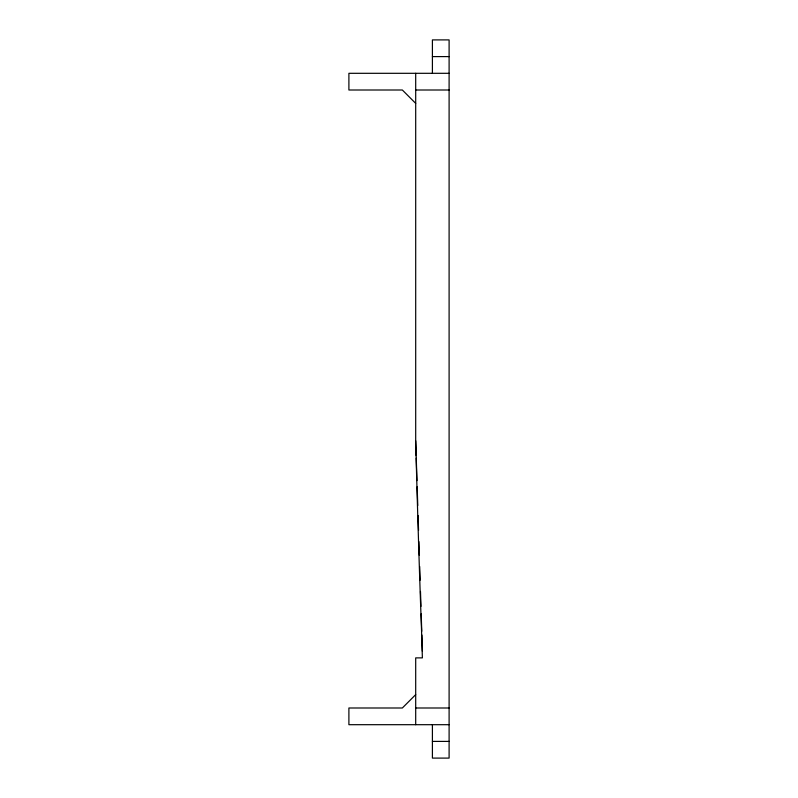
<?xml version="1.0" encoding="UTF-8"?>
<svg xmlns="http://www.w3.org/2000/svg" width="798" height="798" viewBox="0 0 798 798"><rect width="100%" height="100%" fill="white"/><g stroke="black" fill="none" stroke-linecap="round" stroke-linejoin="round"><path stroke-width="1.2" d="M415.698 694.629L402.342 707.996L348.896 707.996L348.896 724.694L449.104 724.694M432.406 56.598L449.104 56.598M449.104 73.306L348.896 73.306L348.896 90.004L402.342 90.004L415.698 103.371M415.698 90.004L449.104 90.004M415.698 707.996L449.104 707.996M432.406 741.402L449.104 741.402M415.698 724.694L415.698 657.881L422.381 657.881L421.524 629.722A267.35 3.342 88.5 0 1 415.698 440.755L415.698 73.306M415.698 440.755L416.177 455.698M416.257 458.192L416.965 480.605M417.164 486.83L417.763 505.513M418.072 515.468L418.551 530.411M418.9 541.623L419.339 555.318M419.698 566.53L420.127 580.226M420.486 591.428L420.965 606.38M421.194 613.852L421.753 631.278M421.873 635.018L422.381 651.208M432.406 73.306L432.406 39.9L449.104 39.9L449.104 758.1L432.406 758.1L432.406 724.694"/></g></svg>
